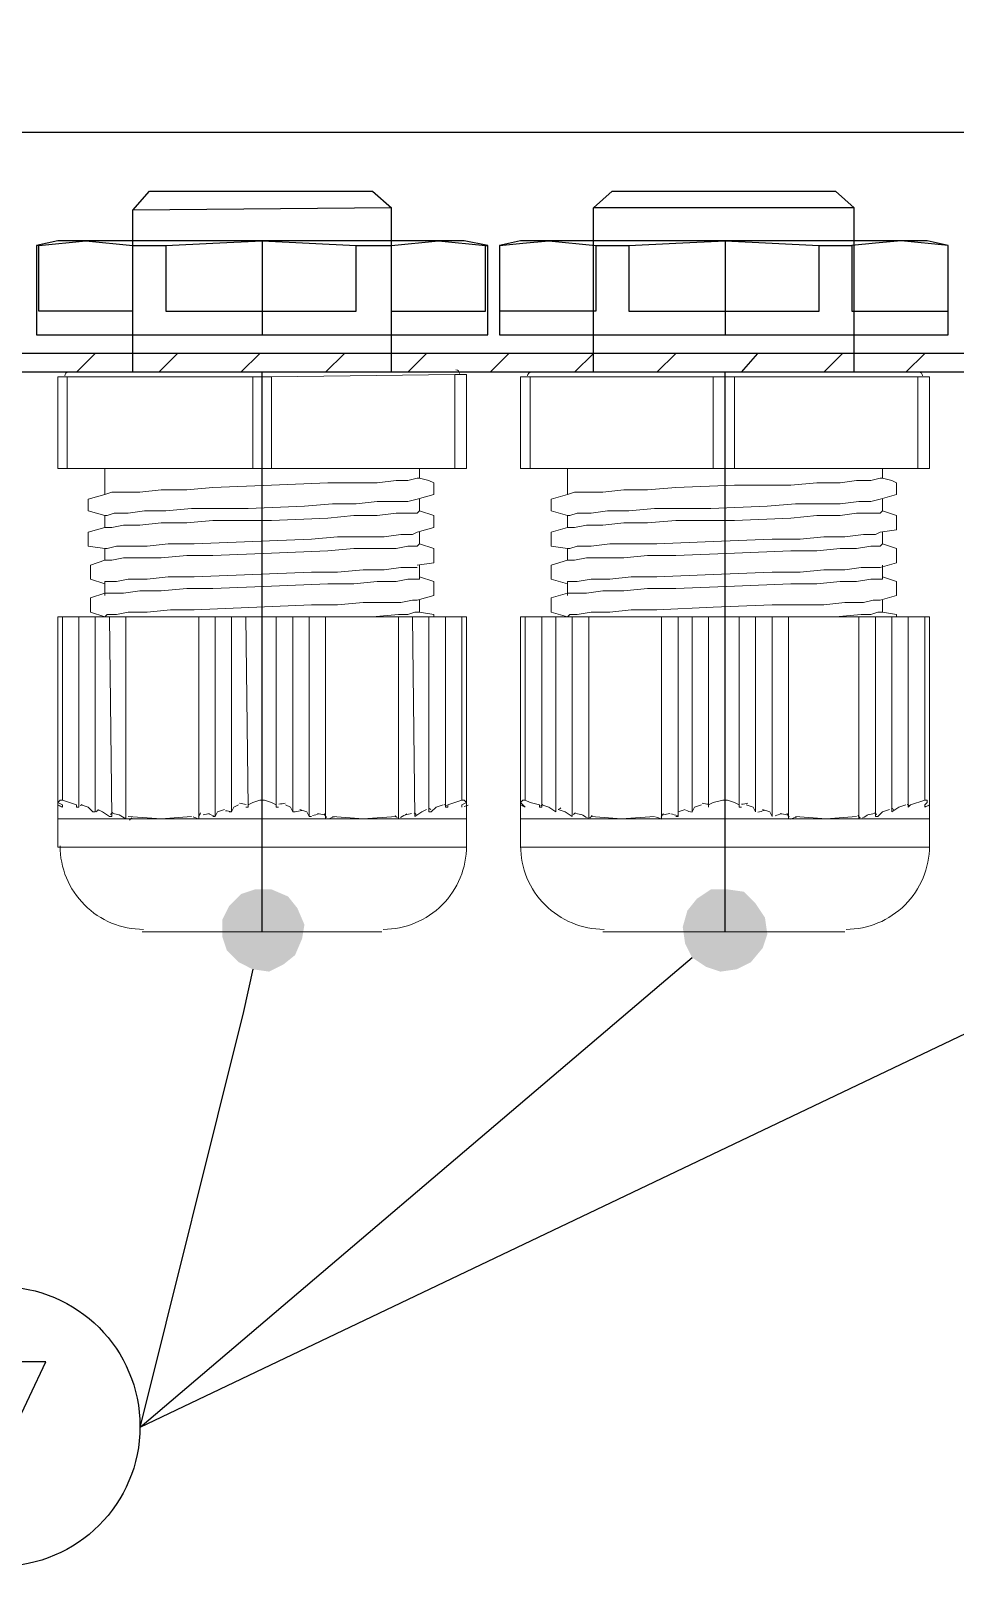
# Model space of a CAD drawing. Header units: feet. Extents: x -159 to 1687, y -48 to 1556.
# Drawn here: x 550.9723 to 551.1363, y 1042.8194 to 1043.0916 of the extents above; entities that cross this region are included whole.
import ezdxf

# ---------------------------------------------------------------- set-up
doc = ezdxf.new("R2010")
doc.units = ezdxf.units.FT
doc.header["$MEASUREMENT"] = 0
doc.layers.add('PDF_Cuadro', color=7, linetype='Continuous')
doc.layers.add('PDF_Prensaestopas', color=7, linetype='Continuous')
doc.layers.add('PDF_Placa', color=7, linetype='Continuous', true_color=0xb9b9b9)

msp = doc.modelspace()

# ---------------------------------------------------------------- linework, layer by layer
at = {"layer": 'PDF_Cuadro', "lineweight": 25}
for points in [[(551.7425725941791, 1043.034362362963), (550.120413274743, 1043.034362362963)], [(550.9804535612357, 1043.031028873481), (550.9837870507181, 1043.034362362963)], [(550.9950375777219, 1043.031028873481), (550.9983710672041, 1043.034362362963)], [(551.0096215942078, 1043.031028873481), (551.0129550836903, 1043.034362362963)], [(551.0246222968792, 1043.031028873481), (551.0279557863616, 1043.034362362963)], [(551.0392063133652, 1043.031028873481), (551.0425398028478, 1043.034362362963)], [(551.0537903298514, 1043.031028873481), (551.0571238193336, 1043.034362362963)], [(551.0687910325225, 1043.031028873481), (551.072124522005, 1043.034362362963)], [(551.0833750490087, 1043.031028873481), (551.0867085384912, 1043.034362362963)], [(551.0983757516801, 1043.031028873481), (551.1012925549774, 1043.034362362963)], [(551.1129597681663, 1043.031028873481), (551.1162932576487, 1043.034362362963)], [(551.1275437846521, 1043.031028873481), (551.130877274135, 1043.034362362963)], [(551.7425725941791, 1043.031028873481), (550.120413274743, 1043.031028873481)]]:
    msp.add_lwpolyline(points, dxfattribs=at)
at = {"layer": 'PDF_Placa', "lineweight": 25}
msp.add_lwpolyline([(551.6038160944686, 1043.162285021855), (551.6038160944686, 1043.090198311796), (551.5875653332414, 1043.073530864383), (550.2750038494951, 1043.073530864383), (550.2587530882679, 1043.090198311796), (550.2587530882679, 1043.162285021855)], dxfattribs=at)
at = {"layer": 'PDF_Prensaestopas', "lineweight": 0}
for p, q in [((550.9771200717532, 1042.987693510208), (551.0496234679981, 1042.987693510208)), ((551.0592072502602, 1042.987693510208), (551.1317106465056, 1042.987693510208))]:
    msp.add_line(p, q, dxfattribs=at)
at = {"layer": 'PDF_Prensaestopas', "lineweight": 25}
for points in [[(551.036289510068, 1043.060196906453), (550.9904540296832, 1043.059780220267), (550.9933708329804, 1043.06311370975), (551.0329560205855, 1043.06311370975)], [(551.1183766885752, 1043.060196906453), (551.072124522005, 1043.060196906453), (551.0754580114879, 1043.06311370975), (551.115043199093, 1043.06311370975)]]:
    msp.add_lwpolyline(points, close=True, dxfattribs=at)
for points in [[(550.9904540296832, 1043.031028873481), (550.9904540296832, 1043.059780220267)], [(551.036289510068, 1043.031028873481), (551.036289510068, 1043.060196906453)], [(551.072124522005, 1043.031028873481), (551.072124522005, 1043.060196906453)], [(551.1183766885752, 1043.031028873481), (551.1183766885752, 1043.060196906453)], [(550.9904540296832, 1043.041862714299), (550.9737865822703, 1043.041862714299), (550.9737865822703, 1043.053529927488), (550.9733698960852, 1043.053529927488), (550.9733698960852, 1043.037695852446), (551.0533736436662, 1043.037695852446), (551.0533736436662, 1043.053529927488), (551.0492067818127, 1043.054363299859), (550.9771200717532, 1043.054363299859), (550.9733698960852, 1043.053529927488)], [(550.9737865822703, 1043.053529927488), (550.9821203059769, 1043.054363299859), (550.9904540296832, 1043.053529927488), (550.9962876362777, 1043.053529927488), (550.9962876362777, 1043.041862714299), (551.0300392172883, 1043.041862714299), (551.0300392172883, 1043.053529927488), (551.036289510068, 1043.053529927488)], [(550.9962876362777, 1043.053529927488), (551.0046213599837, 1043.053946613674), (551.0133717698754, 1043.054363299859), (551.0300392172883, 1043.053529927488)], [(551.036289510068, 1043.053529927488), (551.0446232337745, 1043.054363299859), (551.0529569574805, 1043.053529927488)], [(551.036289510068, 1043.041862714299), (551.0529569574805, 1043.041862714299), (551.0529569574805, 1043.053529927488), (551.0533736436662, 1043.053529927488)], [(551.1312939603201, 1043.054363299859), (551.0592072502602, 1043.054363299859), (551.0554570745926, 1043.053529927488), (551.0554570745926, 1043.037695852446), (551.135044135988, 1043.037695852446), (551.135044135988, 1043.053529927488), (551.1312939603201, 1043.054363299859)], [(551.0554570745926, 1043.053529927488), (551.0596239364456, 1043.053946613674), (551.0642074844843, 1043.054363299859), (551.0725412081906, 1043.053529927488), (551.0783748147851, 1043.053529927488), (551.0783748147851, 1043.041862714299), (551.1121263957957, 1043.041862714299), (551.1121263957957, 1043.053529927488), (551.1179600023902, 1043.053529927488), (551.1179600023902, 1043.041862714299), (551.135044135988, 1043.041862714299)], [(551.0725412081906, 1043.053529927488), (551.0725412081906, 1043.041862714299), (551.0554570745926, 1043.041862714299)], [(551.0783748147851, 1043.053529927488), (551.0867085384912, 1043.053946613674), (551.0954589483829, 1043.054363299859), (551.1121263957957, 1043.053529927488)], [(551.135044135988, 1043.053529927488), (551.1267104122815, 1043.054363299859), (551.1221268642432, 1043.053946613674), (551.1179600023902, 1043.053529927488)]]:
    msp.add_lwpolyline(points, dxfattribs=at)
at = {"layer": 'PDF_Prensaestopas', "color": 150, "lineweight": 25, "true_color": 0x007fff}
for points in [[(551.0133717698754, 1043.054363299859), (551.0133717698754, 1043.037695852446)], [(551.0954589483829, 1043.054363299859), (551.0954589483829, 1043.037695852446)], [(551.0133717698754, 1042.931857561376), (551.0133717698754, 1043.031028873481)], [(551.0954589483829, 1042.931857561376), (551.0954589483829, 1043.031028873481)]]:
    msp.add_lwpolyline(points, dxfattribs=at)
at = {"layer": 'PDF_Prensaestopas', "lineweight": 0}
for points in [[(551.0475400370717, 1043.031028873481), (550.9787868164942, 1043.031028873481)], [(551.0150385146169, 1043.03019550111), (551.0475400370717, 1043.030612187296), (551.0475400370717, 1043.013944739883)], [(551.0475400370717, 1043.030612187296), (551.0496234679981, 1043.030612187296), (551.0496234679981, 1043.013944739883)], [(551.1296272155787, 1043.031028873481), (551.0608739950017, 1043.031028873481)], [(551.0150385146169, 1043.03019550111), (550.9771200717532, 1043.03019550111), (550.9771200717532, 1043.013944739883), (551.0496234679981, 1043.013944739883)], [(550.9787868164942, 1043.03019550111), (550.9787868164942, 1043.013944739883)], [(551.0117050251345, 1043.013944739883), (551.0117050251345, 1043.03019550111)], [(551.0150385146169, 1043.03019550111), (551.0150385146169, 1043.013944739883)], [(551.1317106465056, 1043.03019550111), (551.0592072502602, 1043.03019550111), (551.0592072502602, 1043.013944739883), (551.1317106465056, 1043.013944739883)], [(551.0608739950017, 1043.03019550111), (551.0608739950017, 1043.013944739883)], [(551.0933755174563, 1043.013944739883), (551.0933755174563, 1043.03019550111)], [(551.0971256931243, 1043.03019550111), (551.0971256931243, 1043.013944739883)], [(551.1296272155787, 1043.03019550111), (551.1296272155787, 1043.013944739883)], [(551.1317106465056, 1043.03019550111), (551.1317106465056, 1043.013944739883)], [(550.9854537954593, 1043.013944739883), (550.9854537954593, 1043.009361191845), (550.9825369921621, 1043.008527819474), (550.9825369921621, 1043.006444388548), (550.9854537954593, 1043.005611016177), (550.9854537954593, 1043.003527585251), (550.9867038540151, 1043.003527585251), (550.9887872849422, 1043.003944271435), (550.991704088239, 1043.003944271435), (550.9954542639068, 1043.004360957621), (551.0000378119455, 1043.004360957621), (551.0046213599837, 1043.004777643806), (551.0150385146169, 1043.004777643806), (551.0250389830644, 1043.005194329991), (551.0296225311031, 1043.005611016177), (551.0337893929561, 1043.005611016177), (551.0371228824386, 1043.006027702362), (551.0408730581064, 1043.006027702362), (551.0412897442916, 1043.006444388548)], [(550.9854537954593, 1043.009361191845), (550.9867038540151, 1043.00977787803), (550.991704088239, 1043.00977787803), (550.9954542639068, 1043.010194564215), (551.0000378119455, 1043.010194564215), (551.0046213599837, 1043.010611250401), (551.0150385146169, 1043.011027936586), (551.0250389830644, 1043.011444622771), (551.0337893929561, 1043.011444622771), (551.0371228824386, 1043.011861308957), (551.0392063133652, 1043.011861308957), (551.0408730581064, 1043.012277995142), (551.0412897442916, 1043.012277995142), (551.0412897442916, 1043.013944739883)], [(550.9854537954593, 1043.005611016177), (550.985870481645, 1043.005611016177), (550.9871205402007, 1043.006027702362), (550.9896206573123, 1043.006027702362), (550.9925374606096, 1043.006444388548), (550.9962876362777, 1043.006444388548), (551.0008711843161, 1043.006861074733), (551.0108716527639, 1043.006861074733), (551.0208721212114, 1043.007277760918), (551.025872355435, 1043.007694447103), (551.0300392172883, 1043.007694447103), (551.0337893929561, 1043.008111133288), (551.0392063133652, 1043.008111133288), (551.0408730581064, 1043.008527819474), (551.0437898614036, 1043.009361191845), (551.0437898614036, 1043.011444622771), (551.042956489033, 1043.011861308957), (551.0412897442916, 1043.012277995142)], [(551.0675409739667, 1043.013944739883), (551.0675409739667, 1043.009361191845), (551.0646241706695, 1043.008527819474), (551.0646241706695, 1043.006444388548), (551.0675409739667, 1043.005611016177), (551.0675409739667, 1043.003527585251), (551.0687910325225, 1043.003527585251), (551.0708744634492, 1043.003944271435), (551.0737912667464, 1043.003944271435), (551.0775414424143, 1043.004360957621), (551.0817083042675, 1043.004360957621), (551.0867085384912, 1043.004777643806), (551.0971256931243, 1043.004777643806), (551.1071261615718, 1043.005194329991), (551.1117097096101, 1043.005611016177), (551.1158765714636, 1043.005611016177), (551.1187933747608, 1043.006027702362), (551.1229602366138, 1043.006027702362), (551.123376922799, 1043.006444388548)], [(551.0675409739667, 1043.009361191845), (551.0687910325225, 1043.00977787803), (551.0737912667464, 1043.00977787803), (551.0775414424143, 1043.010194564215), (551.0817083042675, 1043.010194564215), (551.0867085384912, 1043.010611250401), (551.0971256931243, 1043.011027936586), (551.1071261615718, 1043.011027936586), (551.1117097096101, 1043.011444622771), (551.1158765714636, 1043.011444622771), (551.1187933747608, 1043.011861308957), (551.1212934918724, 1043.011861308957), (551.1229602366138, 1043.012277995142), (551.123376922799, 1043.012277995142), (551.123376922799, 1043.013944739883)], [(551.0675409739667, 1043.005611016177), (551.0679576601519, 1043.005611016177), (551.0692077187082, 1043.006027702362), (551.0717078358198, 1043.006027702362), (551.074624639117, 1043.006444388548), (551.0783748147851, 1043.006444388548), (551.0829583628233, 1043.006861074733), (551.0929588312708, 1043.006861074733), (551.1029592997188, 1043.007277760918), (551.1079595339424, 1043.007694447103), (551.1158765714636, 1043.007694447103), (551.119210060946, 1043.008111133288), (551.1212934918724, 1043.008111133288), (551.1229602366138, 1043.008527819474), (551.1258770399111, 1043.009361191845), (551.1258770399111, 1043.011444622771), (551.1250436675405, 1043.011861308957), (551.123376922799, 1043.012277995142)], [(550.9854537954593, 1042.999777409582), (550.985870481645, 1042.999777409582), (550.9875372263859, 1043.000194095768), (550.9929541467952, 1043.000194095768), (550.9967043224628, 1043.000610781953), (551.0012878705013, 1043.000610781953), (551.0221221797672, 1043.001444154324), (551.0267057278058, 1043.001860840509), (551.0350394515119, 1043.001860840509), (551.0379562548092, 1043.002277526695), (551.0400396857358, 1043.002277526695), (551.0408730581064, 1043.002694212879), (551.0437898614036, 1043.003527585251), (551.0437898614036, 1043.005611016177), (551.0412897442916, 1043.006444388548), (551.0412897442916, 1043.008527819474)], [(551.0675409739667, 1042.999777409582), (551.0679576601519, 1042.999777409582), (551.0692077187082, 1043.000194095768), (551.0717078358198, 1043.000194095768), (551.0750413253022, 1043.000610781953), (551.0833750490087, 1043.000610781953), (551.0933755174563, 1043.001027468138), (551.1037926720892, 1043.001444154324), (551.1087929063128, 1043.001444154324), (551.1129597681663, 1043.001860840509), (551.1167099438339, 1043.001860840509), (551.1200434333166, 1043.002277526695), (551.1221268642432, 1043.002277526695), (551.1229602366138, 1043.002694212879), (551.1258770399111, 1043.003110899065), (551.1258770399111, 1043.005611016177), (551.123376922799, 1043.006444388548), (551.123376922799, 1043.008527819474)], [(550.9854537954593, 1043.003527585251), (550.9825369921621, 1043.002694212879), (550.9825369921621, 1043.000194095768), (550.9854537954593, 1042.999777409582), (550.9854537954593, 1042.997693978656), (550.9867038540151, 1042.997693978656), (550.9887872849422, 1042.998110664841), (550.9954542639068, 1042.998110664841), (551.0000378119455, 1042.998527351026), (551.0046213599837, 1042.998527351026), (551.0150385146169, 1042.998944037212), (551.0250389830644, 1042.999360723397), (551.0296225311031, 1042.999777409582), (551.0371228824386, 1042.999777409582), (551.0392063133652, 1043.000194095768), (551.0408730581064, 1043.000194095768), (551.0412897442916, 1043.000610781953)], [(551.0675409739667, 1043.003527585251), (551.0646241706695, 1043.002694212879), (551.0646241706695, 1043.000194095768), (551.0675409739667, 1042.999777409582), (551.0675409739667, 1042.997693978656), (551.0687910325225, 1042.997693978656), (551.0708744634492, 1042.998110664841), (551.0775414424143, 1042.998110664841), (551.0817083042675, 1042.998527351026), (551.0867085384912, 1042.998527351026), (551.0971256931243, 1042.998944037212), (551.1071261615718, 1042.999360723397), (551.1117097096101, 1042.999360723397), (551.1158765714636, 1042.999777409582), (551.1187933747608, 1042.999777409582), (551.1212934918724, 1043.000194095768), (551.1229602366138, 1043.000194095768), (551.123376922799, 1043.000610781953)], [(551.0408730581064, 1042.996860606285), (551.0437898614036, 1042.997277292471), (551.0437898614036, 1042.999777409582), (551.0412897442916, 1043.000610781953), (551.0412897442916, 1043.002694212879)], [(551.0675409739667, 1042.991443685876), (551.0675409739667, 1042.993943802988), (551.0692077187082, 1042.993943802988), (551.0717078358198, 1042.994360489173), (551.0750413253022, 1042.994360489173), (551.0787915009703, 1042.994777175359), (551.0833750490087, 1042.994777175359), (551.0933755174563, 1042.995193861544), (551.1037926720892, 1042.995610547729), (551.1087929063128, 1042.995610547729), (551.1129597681663, 1042.996027233914), (551.1167099438339, 1042.996027233914), (551.1196267471312, 1042.9964439201), (551.1229602366138, 1042.9964439201), (551.1258770399111, 1042.997277292471), (551.1258770399111, 1042.999777409582), (551.123376922799, 1043.000610781953), (551.123376922799, 1043.002694212879)], [(550.9854537954593, 1042.997693978656), (550.9829536783477, 1042.996860606285), (550.9829536783477, 1042.994360489173), (550.9854537954593, 1042.993527116803)], [(551.0412897442916, 1042.994777175359), (551.0437898614036, 1042.993943802988), (551.0437898614036, 1042.991443685876), (551.0408730581064, 1042.990610313506), (551.0400396857358, 1042.990610313506), (551.0379562548092, 1042.99019362732), (551.0312892758441, 1042.99019362732), (551.0267057278058, 1042.989776941135), (551.0221221797672, 1042.989776941135), (551.0012878705013, 1042.988943568764), (550.9971210086483, 1042.988943568764), (550.9929541467952, 1042.988526882579), (550.9896206573123, 1042.988526882579), (550.9875372263859, 1042.988110196393), (550.985870481645, 1042.988110196393), (550.9854537954593, 1042.987693510208), (550.9829536783477, 1042.988526882579), (550.9829536783477, 1042.99102699969), (550.9854537954593, 1042.991860372062), (550.9887872849422, 1042.991860372062), (550.991704088239, 1042.992277058246), (550.9954542639068, 1042.992277058246), (551.0000378119455, 1042.992693744432), (551.0046213599837, 1042.992693744432), (551.0150385146169, 1042.993110430617), (551.0250389830644, 1042.993527116803), (551.0296225311031, 1042.993527116803), (551.0337893929561, 1042.993943802988), (551.0371228824386, 1042.993943802988), (551.0392063133652, 1042.994360489173), (551.0412897442916, 1042.994360489173), (551.0412897442916, 1042.996860606285)], [(551.0408730581064, 1042.9964439201), (551.0379562548092, 1042.9964439201), (551.0350394515119, 1042.996027233914), (551.0312892758441, 1042.996027233914), (551.0267057278058, 1042.995610547729), (551.0221221797672, 1042.995610547729), (551.0012878705013, 1042.994777175359), (550.9967043224628, 1042.994777175359), (550.9929541467952, 1042.994360489173), (550.9896206573123, 1042.994360489173), (550.9875372263859, 1042.993943802988), (550.9854537954593, 1042.993943802988), (550.9854537954593, 1042.991443685876)], [(551.0675409739667, 1042.997693978656), (551.0646241706695, 1042.996860606285), (551.0646241706695, 1042.994360489173), (551.0675409739667, 1042.993527116803)], [(551.123376922799, 1042.994777175359), (551.1258770399111, 1042.993943802988), (551.1258770399111, 1042.991443685876), (551.1229602366138, 1042.990610313506), (551.1217101780576, 1042.990610313506), (551.1200434333166, 1042.99019362732), (551.1167099438339, 1042.99019362732), (551.1129597681663, 1042.989776941135), (551.1037926720892, 1042.989776941135), (551.0933755174563, 1042.98936025495), (551.0833750490087, 1042.988943568764), (551.0787915009703, 1042.988943568764), (551.0750413253022, 1042.988526882579), (551.0717078358198, 1042.988526882579), (551.0692077187082, 1042.988110196393), (551.0679576601519, 1042.988110196393), (551.0675409739667, 1042.987693510208), (551.0646241706695, 1042.988526882579), (551.0646241706695, 1042.99102699969), (551.0675409739667, 1042.991860372062), (551.0708744634492, 1042.991860372062), (551.0737912667464, 1042.992277058246), (551.0775414424143, 1042.992277058246), (551.0817083042675, 1042.992693744432), (551.0867085384912, 1042.992693744432), (551.0971256931243, 1042.993110430617), (551.1071261615718, 1042.993527116803), (551.1117097096101, 1042.993527116803), (551.1158765714636, 1042.993943802988), (551.1187933747608, 1042.993943802988), (551.1212934918724, 1042.994360489173), (551.123376922799, 1042.994360489173), (551.123376922799, 1042.996860606285)], [(551.0437898614036, 1042.987693510208), (551.0437898614036, 1042.988110196393), (551.0412897442916, 1042.988526882579), (551.0412897442916, 1042.990610313506)], [(551.1258770399111, 1042.987693510208), (551.1258770399111, 1042.988110196393), (551.123376922799, 1042.988526882579), (551.123376922799, 1042.990610313506)], [(550.9771200717532, 1042.987693510208), (550.9771200717532, 1042.946858264047), (551.0496234679981, 1042.946858264047)], [(550.9779534441238, 1042.987693510208), (550.9779534441238, 1042.955191987754)], [(550.9812869336063, 1042.954358615383), (550.9825369921621, 1042.953941929197), (550.9833703645329, 1042.953108556827), (550.9837870507181, 1042.953108556827), (550.9837870507181, 1042.987693510208)], [(550.9842037369035, 1042.953525243012), (550.9850371092741, 1042.953108556827), (550.9862871678301, 1042.952275184456), (550.9867038540151, 1042.952275184456), (550.9862871678301, 1042.987693510208)], [(551.0104549665782, 1042.987693510208), (551.0108716527639, 1042.953941929197)], [(551.0158718869875, 1042.953941929197), (551.0158718869875, 1042.987693510208)], [(551.0187886902847, 1042.987693510208), (551.0187886902847, 1042.953108556827)], [(551.021705493582, 1042.987693510208), (551.021705493582, 1042.952275184456)], [(551.0246222968792, 1042.987693510208), (551.0246222968792, 1042.951858498271)], [(551.0329560205855, 1042.987693510208), (551.037539568624, 1042.988110196393), (551.0392063133652, 1042.988110196393), (551.0404563719212, 1042.988526882579), (551.0412897442916, 1042.988526882579)], [(551.037539568624, 1042.987693510208), (551.037539568624, 1042.951858498271)], [(551.0400396857358, 1042.987693510208), (551.0404563719212, 1042.952275184456), (551.0417064304772, 1042.953108556827), (551.0425398028478, 1042.953525243012)], [(551.042956489033, 1042.987693510208), (551.042956489033, 1042.953108556827), (551.0433731752184, 1042.953108556827), (551.0442065475888, 1042.953941929197), (551.0454566061451, 1042.954358615383)], [(551.0458732923303, 1042.987693510208), (551.0458732923303, 1042.953941929197), (551.0462899785155, 1042.953941929197), (551.0462899785155, 1042.954358615383), (551.0487900956275, 1042.955191987754), (551.0492067818127, 1042.955191987754), (551.0496234679981, 1042.954775301569), (551.0487900956275, 1042.954358615383), (551.0487900956275, 1042.953941929197)], [(551.0487900956275, 1042.955191987754), (551.0487900956275, 1042.987693510208)], [(551.0496234679981, 1042.946858264047), (551.0496234679981, 1042.987693510208)], [(551.0592072502602, 1042.987693510208), (551.0592072502602, 1042.946858264047), (551.1317106465056, 1042.946858264047)], [(551.0600406226308, 1042.955191987754), (551.0600406226308, 1042.987693510208)], [(551.0629574259281, 1042.954358615383), (551.0642074844843, 1042.953941929197), (551.0654575430401, 1042.953108556827), (551.0654575430401, 1042.987693510208)], [(551.0712911496346, 1042.951858498271), (551.0712911496346, 1042.987693510208)], [(551.0842084213796, 1042.951858498271), (551.0842084213796, 1042.987693510208)], [(551.0871252246768, 1042.952275184456), (551.0871252246768, 1042.987693510208)], [(551.0896253417884, 1042.987693510208), (551.0896253417884, 1042.953108556827), (551.090042027974, 1042.953941929197), (551.0912920865298, 1042.954358615383)], [(551.0925421450856, 1042.987693510208), (551.0925421450856, 1042.953941929197)], [(551.0979590654949, 1042.953941929197), (551.0979590654949, 1042.987693510208)], [(551.0992091240507, 1042.954358615383), (551.1004591826068, 1042.953941929197), (551.100875868792, 1042.953108556827), (551.100875868792, 1042.987693510208)], [(551.102125927348, 1042.953525243012), (551.103375985904, 1042.953108556827), (551.1037926720892, 1042.952275184456), (551.1037926720892, 1042.987693510208)], [(551.1067094753864, 1042.987693510208), (551.1067094753864, 1042.951858498271)], [(551.115043199093, 1042.987693510208), (551.1196267471312, 1042.988110196393), (551.1212934918724, 1042.988110196393), (551.1225435504284, 1042.988526882579), (551.123376922799, 1042.988526882579)], [(551.119210060946, 1042.987693510208), (551.119210060946, 1042.951858498271)], [(551.1221268642432, 1042.987693510208), (551.1221268642432, 1042.952275184456), (551.1225435504284, 1042.952275184456), (551.123376922799, 1042.953108556827), (551.1246269813548, 1042.953525243012)], [(551.1250436675405, 1042.987693510208), (551.1250436675405, 1042.953108556827), (551.1262937260963, 1042.953941929197), (551.1275437846521, 1042.954358615383)], [(551.1279604708377, 1042.987693510208), (551.1279604708377, 1042.953941929197), (551.1283771570229, 1042.954358615383), (551.130877274135, 1042.955191987754)], [(551.1317106465056, 1042.946858264047), (551.1317106465056, 1042.987693510208)], [(551.007538163281, 1042.953108556827), (551.0079548494666, 1042.953108556827), (551.0083715356518, 1042.953941929197), (551.0092049080224, 1042.954358615383)], [(551.0104549665782, 1042.953941929197), (551.0108716527639, 1042.953941929197), (551.0108716527639, 1042.954358615383), (551.0117050251345, 1042.954775301569), (551.0129550836903, 1042.955191987754), (551.0137884560611, 1042.955191987754), (551.0150385146169, 1042.954775301569), (551.0158718869875, 1042.954358615383)], [(551.0925421450856, 1042.954358615383), (551.0933755174563, 1042.954775301569), (551.0950422621977, 1042.955191987754), (551.0958756345681, 1042.955191987754), (551.0971256931243, 1042.954775301569), (551.0979590654949, 1042.954358615383)], [(551.0496234679981, 1042.951858498271), (550.9771200717532, 1042.951858498271)], [(550.9896206573123, 1042.952275184456), (550.9954542639068, 1042.951858498271), (551.0008711843161, 1042.952275184456)], [(551.0046213599837, 1042.952275184456), (551.0050380461694, 1042.952275184456), (551.0054547323546, 1042.953108556827), (551.0067047909106, 1042.953525243012)], [(551.0158718869875, 1042.953941929197), (551.0162885731727, 1042.953941929197)], [(551.0200387488408, 1042.953525243012), (551.0212888073966, 1042.953108556827), (551.021705493582, 1042.952275184456), (551.0221221797672, 1042.952275184456)], [(551.025872355435, 1042.952275184456), (551.0312892758441, 1042.951858498271), (551.0371228824386, 1042.952275184456)], [(551.1317106465056, 1042.951858498271), (551.0592072502602, 1042.951858498271)], [(551.0717078358198, 1042.952275184456), (551.0771247562291, 1042.951858498271), (551.0829583628233, 1042.952275184456)], [(551.0867085384912, 1042.952275184456), (551.0871252246768, 1042.952275184456)], [(551.0871252246768, 1042.953108556827), (551.0883752832326, 1042.953525243012)], [(551.0979590654949, 1042.953941929197), (551.0983757516801, 1042.953941929197)], [(551.1079595339424, 1042.952275184456), (551.1133764543515, 1042.951858498271), (551.1187933747608, 1042.952275184456)], [(550.9921207744246, 1042.931857561376), (551.0346227653267, 1042.931857561376)], [(551.0737912667464, 1042.931857561376), (551.1167099438339, 1042.931857561376)]]:
    msp.add_lwpolyline(points, dxfattribs=at)
for points in [[(550.9808702474211, 1042.987693510208), (550.9808702474211, 1042.953941929197), (550.9804535612357, 1042.953941929197), (550.9804535612357, 1042.954358615383), (550.9779534441238, 1042.955191987754), (550.9775367579384, 1042.955191987754), (550.9771200717532, 1042.954775301569), (550.9779534441238, 1042.954358615383), (550.9779534441238, 1042.953941929197, -0.006785877435377097), (550.9772771739097, 1042.954260870097)], [(550.9869449450032, 1042.952799704225, 0.006518899229825025), (550.988037496672, 1042.952557795152, 0.001557616299274446), (550.9892039711274, 1042.951858498271), (550.9892039711274, 1042.987693510208)], [(551.0011109170632, 1042.952197146891, 0.003789523946531906), (551.0021212428721, 1042.951858498271), (551.0021212428721, 1042.987693510208)], [(551.0038480034432, 1042.952728351332, 0.004195152594955176), (551.0050380461694, 1042.952275184456), (551.0050380461694, 1042.987693510208)], [(551.0068942780038, 1042.953307352559, 0.004458473561117426), (551.0079548494666, 1042.953108556827), (551.0079548494666, 1042.987693510208)], [(551.0629574259281, 1042.987693510208), (551.0629574259281, 1042.953941929197), (551.0625407397429, 1042.953941929197), (551.0625407397429, 1042.954358615383), (551.0608739950017, 1042.954775301569), (551.0600406226308, 1042.955191987754), (551.0596239364456, 1042.955191987754), (551.0592072502602, 1042.954775301569), (551.0596239364456, 1042.954358615383), (551.0600406226308, 1042.953941929197, -0.006785877428461422), (551.0593384647402, 1042.954268544497)], [(551.0663526308017, 1042.953785434367, -0.009248706632623047), (551.0658742292253, 1042.953525243012), (551.0671242877813, 1042.953108556827), (551.0683743463374, 1042.952275184456), (551.0683743463374, 1042.987693510208)], [(551.1315794320255, 1042.954268544498, -0.006785877429043428), (551.130877274135, 1042.953941929197), (551.130877274135, 1042.954358615383), (551.1312939603201, 1042.954775301569), (551.1312939603201, 1042.955191987754), (551.130877274135, 1042.955191987754), (551.130877274135, 1042.987693510208)], [(551.0175386317285, 1042.954358615383), (551.0183720040993, 1042.953941929197), (551.0187886902847, 1042.953108556827), (551.0192053764699, 1042.953108556827, 0.004458473560268088), (551.0203867433588, 1042.953337106113)]]:
    msp.add_lwpolyline(points, format="xyb", dxfattribs=at)
at = {"layer": 'PDF_Prensaestopas', "color": 5, "lineweight": 25}
for points in [[(551.17046246174, 1042.928940758079), (551.1637954827747, 1042.926023954782), (550.991704088239, 1042.843936776274)], [(551.0117050251345, 1042.925190582411), (551.010038280393, 1042.917690231075), (550.991704088239, 1042.843936776274), (551.0842084213796, 1042.922690465299), (551.0896253417884, 1042.927274013337)], [(550.9633694276376, 1042.83101950453), (550.9750366408266, 1042.855603989463), (550.958785879599, 1042.855603989463)]]:
    msp.add_lwpolyline(points, dxfattribs=at)
msp.add_circle((550.9669112374779, 1042.844145096632), 0.02479285076123731, dxfattribs=at)
at = {"layer": 'PDF_Prensaestopas', "lineweight": 0}
for centre, radius, start, end in [((550.9789951580512, 1043.030403845736), 0.0006250280318601298, 90.0548632867878, 180.0551445637662), ((551.0477483816967, 1043.030820531924), 0.0006250280319630438, 0.05486331820049364, 90.05514455432771), ((551.0610823365603, 1043.030403845737), 0.000625027743954963, 89.99985936741032, 180.0001406224705), ((551.1298355602055, 1043.030403845737), 0.0006250277440692888, 359.9998593931756, 90.00014061199637), ((550.9764937808256, 1042.963319758178), 0.0102115172544738, 296.7246092951646, 299.1903913000067), ((551.0210732804874, 1043.015773904999), 0.06224822408189202, 259.1736157471763, 260.2327194849468), ((551.0056687473457, 1043.015773917356), 0.06224822409711442, 279.8772883780289, 280.9363921155394), ((551.0506664405248, 1042.963319760605), 0.01021151726481246, 240.9196165663693, 243.3853985687196), ((551.0419178594677, 1042.981224050077), 0.02811507388978571, 285.0125337938229, 286.5677184697812), ((551.0581642754289, 1042.963319759414), 0.0102115125798755, 296.669605365163, 299.1353873625514), ((551.1031612149513, 1043.015773911165), 0.06224819539261871, 259.1186118156724, 260.1777155535236), ((551.0877566818149, 1043.015773911163), 0.06224819539038659, 279.8222844464271, 280.8813881843212), ((551.1327536213319, 1042.963319759405), 0.01021151256911977, 240.8646126359583, 243.3303946359615), ((550.9769090809491, 1042.963737879079), 0.01271358417188895, 303.289160529256, 305.4087475249851), ((550.9760842747917, 1042.965393693913), 0.01644986623370484, 309.187967907318, 310.9412730408928), ((550.9740100620468, 1042.967885858259), 0.02268805664474047, 314.3071384458343, 315.70921410278), ((550.9049347255602, 1043.012418011863), 0.1142511677693667, 328.2387723727771, 328.6127295603059), ((550.9948284753614, 1042.996656365409), 0.04479795644475387, 280.3821612988436, 281.8761617871217), ((551.0031662970218, 1043.019976419569), 0.07020086131829777, 285.8255405847635, 286.7869930972408), ((551.0323317426944, 1042.996656366844), 0.0447979564284989, 258.2338460752543, 259.7278465640748), ((551.1218089455426, 1043.012417801329), 0.1142511677257037, 211.4972783024648, 211.8712354901316), ((550.9998465399253, 1043.026188329105), 0.07849382272477891, 288.7423580285072, 289.6108487851516), ((551.0531501928385, 1042.968302515419), 0.02268805665797898, 224.4007937600596, 225.8028694161908), ((550.9364722486052, 1043.132946628954), 0.2073448326814366, 299.2950228934058, 299.6520019648559), ((551.0306634873027, 1042.996656365387), 0.0447979564224203, 280.3821612986155, 281.8761617876308), ((551.0510759647741, 1042.965393682535), 0.01644986619664518, 229.1687348209568, 230.9220399584831), ((551.0502511376276, 1042.964154570324), 0.01271358415128233, 234.7012603373187, 236.8208473364769), ((551.0581714464938, 1042.965393688212), 0.01644985861994789, 309.132963974445, 310.8862691116199), ((551.0781672270164, 1042.996656366109), 0.04479793577631049, 258.1788421437824, 259.6728426329068), ((551.1723584331801, 1043.13294664902), 0.207344737157666, 240.4030019666105, 240.7599810380109), ((551.0556805398769, 1042.968302529948), 0.02268804622100748, 314.2521345164622, 315.6542101714794), ((551.1094009112339, 1043.02618831274), 0.07849378653162344, 250.4441551461504, 251.3126459030485), ((550.9870218383667, 1043.012417906612), 0.1142511151305019, 328.1837684412351, 328.5577256287342), ((551.0764989716281, 1042.996656366105), 0.04479793577157733, 280.3271573668371, 281.8211578561211), ((551.1060811172961, 1043.019976416414), 0.07020082901281016, 253.2680108344553, 254.2294633463424), ((551.104000112219, 1043.016232006205), 0.06479010705117443, 256.1625421744184, 257.1843422762551), ((551.0869177845448, 1043.016232006215), 0.0647901070607626, 282.8156577237877, 283.837457825482), ((551.0852534656501, 1043.019976416431), 0.07020082903016861, 285.7705366537825, 286.7319891654324), ((551.1144189251384, 1042.996656366106), 0.04479793577376103, 258.1788421438125, 259.6728426330205), ((551.2038960583839, 1043.012417906603), 0.1142511151123479, 211.4422743712351, 211.8162315587956), ((551.0819336717107, 1043.026188312759), 0.07849378655167936, 288.6873540971307, 289.5558448538053), ((551.1352373568791, 1042.968302529939), 0.02268804620755343, 224.3457898287578, 225.7478654846203), ((551.0185594636312, 1043.13294664894), 0.2073447370648501, 299.2400189618929, 299.5969980334683), ((551.1127506697467, 1042.996656366123), 0.04479793579051965, 280.3271573673641, 281.8211578560151), ((551.1327464503129, 1042.965393688261), 0.01644985868406808, 229.113730892384, 230.8670360227232), ((551.1323383198092, 1042.964154567786), 0.01271357829314959, 234.6462564049746, 236.7658434040878), ((550.9923291167809, 1042.947066606403), 0.01479236565828584, 180.0550010777214, 270.0550067851433), ((551.034831109157, 1042.947066606404), 0.01479236565828551, 270.0550010777408, 0.05500678514660327), ((551.0739996091024, 1042.947066606403), 0.0147923588419738, 179.9999971462757, 270.0000028536885), ((551.1169182876633, 1042.947066606403), 0.01479235884195665, 269.9999971462333, 2.853763425495743e-06)]:
    msp.add_arc(centre, radius, start, end, dxfattribs=at)
at = {"layer": 'PDF_Prensaestopas', "color": 5, "transparency": 33554559}
for points in [[(551.0133717698754, 1042.932274247561), (551.0096215942078, 1042.938524540341), (551.007538163281, 1042.936441109414)], [(551.0121217113197, 1042.939357912711), (551.0133717698754, 1042.932274247561), (551.0096215942078, 1042.938524540341)], [(551.0150385146169, 1042.939357912711), (551.0121217113197, 1042.939357912711), (551.0133717698754, 1042.932274247561)], [(551.0179553179141, 1042.938107854156), (551.0150385146169, 1042.939357912711), (551.0133717698754, 1042.932274247561)], [(551.0133717698754, 1042.932274247561), (551.0196220626556, 1042.936024423229), (551.0179553179141, 1042.938107854156)], [(551.0929588312708, 1042.939357912711), (551.090458714159, 1042.93769116797), (551.0954589483829, 1042.932274247561)], [(551.0954589483829, 1042.932274247561), (551.0958756345681, 1042.939357912711), (551.0929588312708, 1042.939357912711)], [(551.0987924378653, 1042.938941226526), (551.0954589483829, 1042.932274247561), (551.0958756345681, 1042.939357912711)], [(551.100875868792, 1042.9368577956), (551.0987924378653, 1042.938941226526), (551.0954589483829, 1042.932274247561)], [(551.007538163281, 1042.936441109414), (551.0062881047252, 1042.933940992302), (551.0133717698754, 1042.932274247561)], [(551.0208721212114, 1042.933107619932), (551.0133717698754, 1042.932274247561), (551.0196220626556, 1042.936024423229)], [(551.0954589483829, 1042.932274247561), (551.0887919694178, 1042.935607737044), (551.087958597047, 1042.932690933746)], [(551.090458714159, 1042.93769116797), (551.0954589483829, 1042.932274247561), (551.0887919694178, 1042.935607737044)], [(551.1025426135332, 1042.934357678488), (551.100875868792, 1042.9368577956), (551.0954589483829, 1042.932274247561)], [(551.0062881047252, 1042.933940992302), (551.0133717698754, 1042.932274247561), (551.0062881047252, 1042.931024189005)], [(551.0204554350257, 1042.930607502819), (551.0208721212114, 1042.933107619932), (551.0133717698754, 1042.932274247561)], [(551.087958597047, 1042.932690933746), (551.0883752832326, 1042.929774130449), (551.0954589483829, 1042.932274247561)], [(551.0954589483829, 1042.932274247561), (551.1029592997188, 1042.931440875191), (551.1025426135332, 1042.934357678488)], [(551.0133717698754, 1042.932274247561), (551.0062881047252, 1042.931024189005), (551.0071214770958, 1042.928524071893)], [(551.0071214770958, 1042.928524071893), (551.0092049080224, 1042.926440640967), (551.0133717698754, 1042.932274247561)], [(551.0092049080224, 1042.926440640967), (551.0133717698754, 1042.932274247561), (551.0117050251345, 1042.925190582411)], [(551.0133717698754, 1042.932274247561), (551.0117050251345, 1042.925190582411), (551.0146218284317, 1042.924773896225)], [(551.0146218284317, 1042.924773896225), (551.0171219455435, 1042.926023954782), (551.0133717698754, 1042.932274247561)], [(551.0171219455435, 1042.926023954782), (551.0133717698754, 1042.932274247561), (551.0192053764699, 1042.927690699522)], [(551.0133717698754, 1042.932274247561), (551.0192053764699, 1042.927690699522), (551.0204554350257, 1042.930607502819)], [(551.0883752832326, 1042.929774130449), (551.0954589483829, 1042.932274247561), (551.0896253417884, 1042.927274013337)], [(551.0954589483829, 1042.932274247561), (551.0896253417884, 1042.927274013337), (551.0921254589005, 1042.925607268596)], [(551.0921254589005, 1042.925607268596), (551.0946255760123, 1042.924773896225), (551.0954589483829, 1042.932274247561)], [(551.0946255760123, 1042.924773896225), (551.0954589483829, 1042.932274247561), (551.0975423793095, 1042.925190582411)], [(551.0954589483829, 1042.932274247561), (551.0975423793095, 1042.925190582411), (551.1000424964216, 1042.926440640967)], [(551.1000424964216, 1042.926440640967), (551.102125927348, 1042.928940758079), (551.0954589483829, 1042.932274247561)], [(551.102125927348, 1042.928940758079), (551.0954589483829, 1042.932274247561), (551.1029592997188, 1042.931440875191)]]:
    msp.add_solid(points, dxfattribs=at)

doc.saveas('drawing.dxf')
